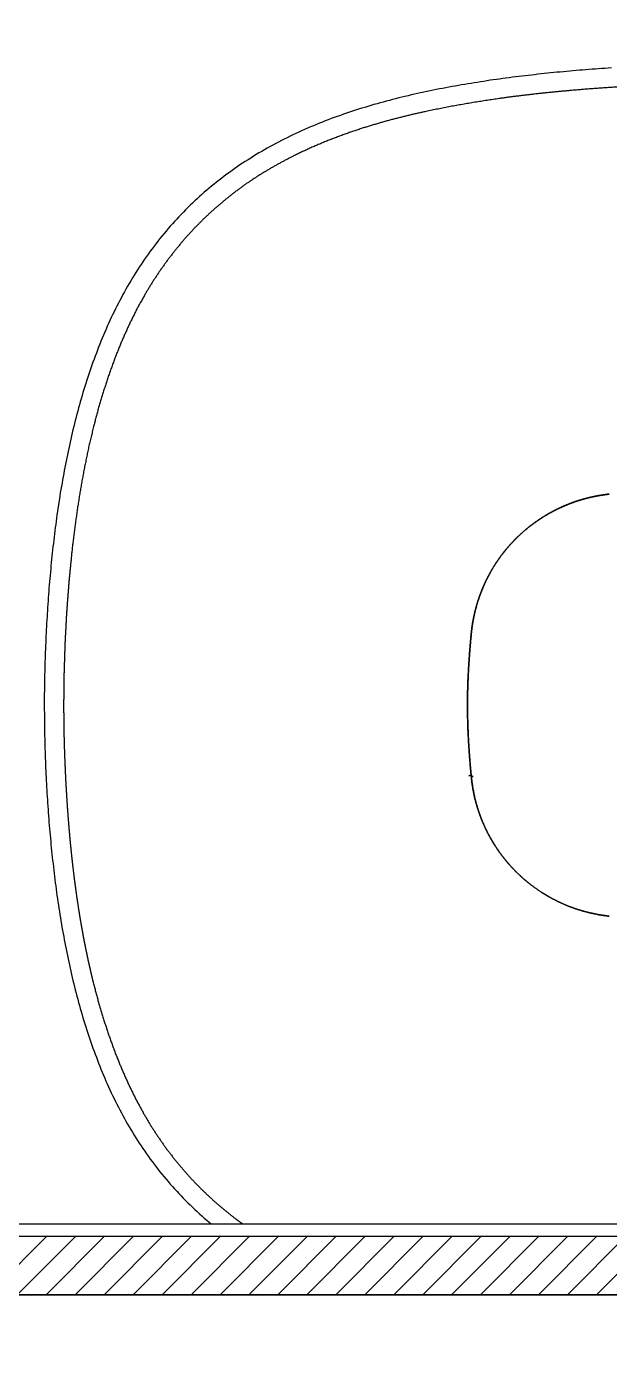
# Model space of a CAD drawing. Header units: millimetres. Extents: x 699029 to 727993, y 4486031 to 4516039.
# Drawn here: x 725849.01 to 725867.07, y 4492483.28 to 4492524.95 of the extents above; entities that cross this region are included whole.
import ezdxf

# ---------------------------------------------------------------- set-up
doc = ezdxf.new("R2010")
doc.units = ezdxf.units.MM
doc.set_wipeout_variables(frame=1)
for name, color, linetype in [('Deko_Ahsap01', 23, 'Continuous'), ('Deko_Ahsap02', 251, 'Continuous'), ('Deko_Tarama Ahsap', 8, 'Continuous'), ('PIU YAZI', 7, 'Continuous'), ('Piu_Vitrifiye', 143, 'Continuous')]:
    doc.layers.add(name, color=color, linetype=linetype)

# ---------------------------------------------------------------- blocks, each defined once
blk = doc.blocks.new('ebeveynlavabo')
at = {"layer": 'Piu_Vitrifiye'}
for p, q in [((8252.671, 560.184), (8252.775, 560.177)), ((8252.775, 560.177), (8252.878, 560.17)), ((8252.878, 560.17), (8252.981, 560.163)), ((8252.981, 560.163), (8253.085, 560.156)), ((8253.085, 560.156), (8253.188, 560.149)), ((8253.188, 560.149), (8253.291, 560.141)), ((8253.291, 560.141), (8253.395, 560.133)), ((8253.395, 560.133), (8253.498, 560.125)), ((8253.498, 560.125), (8253.601, 560.117)), ((8253.601, 560.117), (8253.705, 560.109)), ((8253.705, 560.109), (8253.808, 560.099)), ((8253.808, 560.099), (8253.911, 560.09)), ((8253.911, 560.09), (8254.014, 560.081)), ((8254.014, 560.081), (8254.117, 560.071)), ((8254.117, 560.071), (8254.221, 560.062)), ((8254.221, 560.062), (8254.324, 560.052)), ((8254.324, 560.052), (8254.427, 560.043)), ((8254.427, 560.043), (8254.53, 560.034)), ((8254.53, 560.034), (8254.633, 560.024)), ((8254.633, 560.024), (8254.736, 560.013)), ((8254.736, 560.013), (8254.839, 560.002)), ((8254.839, 560.002), (8254.942, 559.99)), ((8254.942, 559.99), (8255.045, 559.979)), ((8255.045, 559.979), (8255.148, 559.967)), ((8255.148, 559.967), (8255.251, 559.956)), ((8255.251, 559.956), (8255.354, 559.944)), ((8255.354, 559.944), (8255.457, 559.933)), ((8255.457, 559.933), (8255.56, 559.921)), ((8255.56, 559.921), (8255.663, 559.909)), ((8255.663, 559.909), (8255.766, 559.895)), ((8255.766, 559.895), (8255.868, 559.882)), ((8255.868, 559.882), (8255.971, 559.868)), ((8255.971, 559.868), (8256.074, 559.854)), ((8256.074, 559.854), (8256.177, 559.84)), ((8256.177, 559.84), (8256.279, 559.826)), ((8256.279, 559.826), (8256.382, 559.812)), ((8256.382, 559.812), (8256.485, 559.799)), ((8256.485, 559.799), (8256.587, 559.785)), ((8256.587, 559.785), (8256.69, 559.769)), ((8256.69, 559.769), (8256.792, 559.752)), ((8256.792, 559.752), (8256.894, 559.736)), ((8256.894, 559.736), (8256.997, 559.719)), ((8256.997, 559.719), (8257.099, 559.703)), ((8257.099, 559.703), (8257.201, 559.686)), ((8257.201, 559.686), (8257.303, 559.67)), ((8257.303, 559.67), (8257.406, 559.654)), ((8257.406, 559.654), (8257.508, 559.637)), ((8257.508, 559.637), (8257.61, 559.619)), ((8257.61, 559.619), (8257.712, 559.6)), ((8257.712, 559.6), (8257.814, 559.582)), ((8257.814, 559.582), (8257.916, 559.563)), ((8257.916, 559.563), (8258.018, 559.544)), ((8258.018, 559.544), (8258.12, 559.525)), ((8258.12, 559.525), (8258.221, 559.506)), ((8258.221, 559.506), (8258.323, 559.486)), ((8258.323, 559.486), (8258.424, 559.464)), ((8258.424, 559.464), (8258.526, 559.443)), ((8258.526, 559.443), (8258.627, 559.422)), ((8258.627, 559.422), (8258.729, 559.4)), ((8258.729, 559.4), (8258.83, 559.379)), ((8258.83, 559.379), (8258.931, 559.357)), ((8258.931, 559.357), (8259.032, 559.335)), ((8259.032, 559.335), (8259.133, 559.311)), ((8259.133, 559.311), (8259.234, 559.286)), ((8259.234, 559.286), (8259.335, 559.262)), ((8259.335, 559.262), (8259.435, 559.238)), ((8259.435, 559.238), (8259.536, 559.214)), ((8259.536, 559.214), (8259.637, 559.189)), ((8259.637, 559.189), (8259.738, 559.165)), ((8259.738, 559.165), (8259.838, 559.138)), ((8259.838, 559.138), (8259.938, 559.111)), ((8259.938, 559.111), (8260.038, 559.084)), ((8260.038, 559.084), (8260.138, 559.057)), ((8260.138, 559.057), (8260.238, 559.03)), ((8260.238, 559.03), (8260.337, 559)), ((8260.337, 559), (8260.436, 558.971)), ((8260.436, 558.971), (8260.536, 558.941)), ((8260.536, 558.941), (8260.635, 558.912)), ((8260.635, 558.912), (8260.734, 558.882)), ((8260.734, 558.882), (8260.833, 558.851)), ((8260.833, 558.851), (8260.932, 558.819)), ((8260.932, 558.819), (8261.03, 558.786)), ((8261.03, 558.786), (8261.128, 558.754)), ((8261.128, 558.754), (8261.227, 558.721)), ((8261.227, 558.721), (8261.325, 558.689)), ((8261.325, 558.689), (8261.422, 558.653)), ((8261.422, 558.653), (8261.52, 558.618)), ((8261.52, 558.618), (8261.617, 558.582)), ((8261.617, 558.582), (8261.714, 558.547)), ((8261.714, 558.547), (8261.812, 558.511)), ((8261.812, 558.511), (8261.908, 558.473)), ((8261.908, 558.473), (8262.004, 558.435)), ((8262.004, 558.435), (8262.1, 558.396)), ((8262.1, 558.396), (8262.197, 558.357)), ((8262.197, 558.357), (8262.293, 558.318)), ((8262.293, 558.318), (8262.388, 558.278)), ((8262.388, 558.278), (8262.483, 558.236)), ((8262.483, 558.236), (8262.578, 558.194)), ((8262.578, 558.194), (8262.672, 558.152)), ((8262.672, 558.152), (8262.767, 558.11)), ((8262.767, 558.11), (8262.861, 558.067)), ((8262.861, 558.067), (8262.955, 558.022)), ((8262.955, 558.022), (8263.048, 557.976)), ((8263.048, 557.976), (8263.141, 557.93)), ((8263.141, 557.93), (8263.233, 557.885)), ((8263.233, 557.885), (8263.326, 557.839)), ((8263.326, 557.839), (8263.418, 557.791)), ((8263.418, 557.791), (8263.509, 557.742)), ((8263.509, 557.742), (8263.6, 557.692)), ((8263.6, 557.692), (8263.692, 557.643)), ((8263.692, 557.643), (8263.783, 557.593)), ((8263.783, 557.593), (8263.873, 557.543)), ((8263.873, 557.543), (8263.962, 557.49)), ((8263.962, 557.49), (8264.051, 557.438)), ((8264.051, 557.438), (8264.141, 557.385)), ((8264.141, 557.385), (8264.23, 557.332)), ((8264.23, 557.332), (8264.317, 557.276)), ((8264.317, 557.276), (8264.404, 557.22)), ((8264.404, 557.22), (8264.492, 557.164)), ((8264.492, 557.164), (8264.579, 557.108)), ((8264.579, 557.108), (8264.665, 557.051)), ((8264.665, 557.051), (8264.75, 556.992)), ((8264.75, 556.992), (8264.835, 556.933)), ((8264.835, 556.933), (8264.92, 556.873)), ((8264.92, 556.873), (8265.005, 556.813)), ((8265.005, 556.813), (8265.088, 556.751)), ((8265.088, 556.751), (8265.171, 556.689)), ((8265.171, 556.689), (8265.253, 556.627)), ((8265.253, 556.627), (8265.336, 556.565)), ((8265.336, 556.565), (8265.417, 556.5)), ((8265.417, 556.5), (8265.497, 556.434)), ((8265.497, 556.434), (8265.578, 556.369)), ((8265.578, 556.369), (8265.658, 556.304)), ((8265.658, 556.304), (8265.737, 556.236)), ((8265.737, 556.236), (8265.815, 556.168)), ((8265.815, 556.168), (8265.893, 556.1)), ((8265.893, 556.1), (8265.971, 556.031)), ((8265.971, 556.031), (8266.047, 555.962)), ((8266.047, 555.962), (8266.122, 555.89)), ((8266.122, 555.89), (8266.198, 555.819)), ((8266.198, 555.819), (8266.273, 555.748)), ((8266.273, 555.748), (8266.348, 555.676)), ((8266.348, 555.676), (8266.42, 555.602)), ((8266.42, 555.602), (8266.492, 555.528)), ((8266.492, 555.528), (8266.565, 555.453)), ((8266.565, 555.453), (8266.637, 555.379)), ((8266.637, 555.379), (8266.707, 555.303)), ((8266.707, 555.303), (8266.776, 555.226)), ((8266.776, 555.226), (8266.846, 555.149)), ((8266.846, 555.149), (8266.915, 555.072)), ((8266.915, 555.072), (8266.983, 554.994)), ((8266.983, 554.994), (8267.049, 554.914)), ((8267.049, 554.914), (8267.116, 554.835)), ((8267.116, 554.835), (8267.182, 554.755)), ((8267.182, 554.755), (8267.248, 554.675)), ((8267.248, 554.675), (8267.311, 554.593)), ((8267.311, 554.593), (8267.374, 554.511)), ((8267.374, 554.511), (8267.438, 554.429)), ((8267.438, 554.429), (8267.501, 554.347)), ((8267.501, 554.347), (8267.561, 554.263)), ((8267.561, 554.263), (8267.622, 554.178)), ((8267.622, 554.178), (8267.682, 554.094)), ((8267.682, 554.094), (8267.742, 554.01)), ((8267.742, 554.01), (8267.8, 553.924)), ((8267.8, 553.924), (8267.857, 553.838)), ((8267.857, 553.838), (8267.914, 553.751)), ((8267.914, 553.751), (8267.971, 553.665)), ((8267.971, 553.665), (8268.027, 553.577)), ((8268.027, 553.577), (8268.081, 553.489)), ((8268.081, 553.489), (8268.135, 553.401)), ((8268.135, 553.401), (8268.189, 553.312)), ((8268.189, 553.312), (8268.243, 553.224)), ((8268.243, 553.224), (8268.294, 553.133)), ((8268.294, 553.133), (8268.345, 553.043)), ((8268.345, 553.043), (8268.396, 552.953)), ((8268.396, 552.953), (8268.447, 552.863)), ((8268.447, 552.863), (8268.495, 552.771)), ((8268.495, 552.771), (8268.543, 552.679)), ((8268.543, 552.679), (8268.59, 552.587)), ((8268.59, 552.587), (8268.637, 552.495)), ((8268.637, 552.495), (8268.685, 552.402)), ((8268.685, 552.402), (8268.731, 552.31)), ((8268.731, 552.31), (8268.775, 552.216)), ((8268.775, 552.216), (8268.819, 552.122)), ((8268.819, 552.122), (8268.862, 552.028)), ((8268.862, 552.028), (8268.906, 551.934)), ((8268.906, 551.934), (8268.95, 551.84)), ((8268.95, 551.84), (8268.99, 551.745)), ((8268.99, 551.745), (8269.031, 551.649)), ((8269.031, 551.649), (8269.071, 551.554)), ((8269.071, 551.554), (8269.112, 551.458)), ((8269.112, 551.458), (8269.152, 551.363)), ((8269.152, 551.363), (8269.19, 551.267)), ((8269.19, 551.267), (8269.227, 551.17)), ((8269.227, 551.17), (8269.265, 551.073)), ((8269.265, 551.073), (8269.302, 550.977)), ((8269.302, 550.977), (8269.339, 550.88)), ((8269.339, 550.88), (8269.375, 550.783)), ((8269.375, 550.783), (8269.41, 550.685)), ((8269.41, 550.685), (8269.444, 550.587)), ((8269.444, 550.587), (8269.478, 550.489)), ((8269.478, 550.489), (8269.512, 550.392)), ((8269.512, 550.392), (8269.546, 550.294)), ((8269.546, 550.294), (8269.578, 550.195)), ((8269.578, 550.195), (8269.609, 550.096)), ((8269.609, 550.096), (8269.641, 549.998)), ((8269.641, 549.998), (8269.672, 549.899)), ((8269.672, 549.899), (8269.704, 549.8)), ((8269.704, 549.8), (8269.734, 549.701)), ((8269.734, 549.701), (8269.762, 549.601)), ((8269.762, 549.601), (8269.791, 549.502)), ((8269.791, 549.502), (8269.82, 549.402)), ((8269.82, 549.402), (8269.848, 549.303)), ((8269.848, 549.303), (8269.877, 549.203)), ((8269.877, 549.203), (8269.903, 549.103)), ((8269.903, 549.103), (8269.929, 549.003)), ((8269.929, 549.003), (8269.956, 548.902)), ((8269.956, 548.902), (8269.982, 548.802)), ((8269.982, 548.802), (8270.008, 548.702)), ((8270.008, 548.702), (8270.032, 548.601)), ((8270.032, 548.601), (8270.056, 548.5)), ((8270.056, 548.5), (8270.079, 548.399)), ((8270.079, 548.399), (8270.103, 548.299)), ((8270.103, 548.299), (8270.127, 548.198)), ((8270.127, 548.198), (8270.15, 548.097)), ((8270.15, 548.097), (8270.174, 547.996)), ((8270.174, 547.996), (8270.195, 547.895)), ((8270.195, 547.895), (8270.216, 547.793)), ((8270.216, 547.793), (8270.237, 547.691)), ((8270.237, 547.691), (8270.258, 547.59)), ((8270.258, 547.59), (8270.278, 547.488)), ((8270.278, 547.488), (8270.299, 547.387)), ((8270.299, 547.387), (8270.32, 547.285)), ((8270.32, 547.285), (8270.339, 547.184)), ((8270.339, 547.184), (8270.357, 547.082)), ((8270.357, 547.082), (8270.375, 546.98)), ((8270.375, 546.98), (8270.393, 546.878)), ((8270.393, 546.878), (8270.411, 546.775)), ((8270.411, 546.775), (8270.429, 546.673)), ((8270.429, 546.673), (8270.448, 546.571)), ((8270.448, 546.571), (8270.465, 546.469)), ((8270.465, 546.469), (8270.48, 546.367)), ((8270.48, 546.367), (8270.496, 546.264)), ((8270.496, 546.264), (8270.512, 546.162)), ((8270.512, 546.162), (8270.527, 546.06)), ((8270.527, 546.06), (8270.543, 545.957)), ((8270.543, 545.957), (8270.559, 545.855)), ((8270.559, 545.855), (8270.574, 545.752)), ((8270.574, 545.752), (8270.587, 545.649)), ((8270.587, 545.649), (8270.601, 545.547)), ((8270.601, 545.547), (8270.614, 545.444)), ((8270.614, 545.444), (8270.628, 545.341)), ((8270.628, 545.341), (8270.641, 545.238)), ((8270.641, 545.238), (8270.654, 545.136)), ((8270.654, 545.136), (8270.668, 545.033)), ((8270.668, 545.033), (8270.679, 544.93)), ((8270.679, 544.93), (8270.69, 544.827)), ((8270.69, 544.827), (8270.702, 544.724)), ((8270.702, 544.724), (8270.713, 544.621)), ((8270.713, 544.621), (8270.725, 544.518)), ((8270.725, 544.518), (8270.736, 544.415)), ((8270.736, 544.415), (8270.748, 544.312)), ((8270.748, 544.312), (8270.757, 544.209)), ((8270.757, 544.209), (8270.767, 544.106)), ((8270.767, 544.106), (8270.776, 544.003)), ((8270.776, 544.003), (8270.786, 543.899)), ((8270.786, 543.899), (8270.795, 543.796)), ((8270.795, 543.796), (8270.805, 543.693)), ((8270.805, 543.693), (8270.815, 543.59)), ((8270.815, 543.59), (8270.823, 543.487)), ((8270.823, 543.487), (8270.831, 543.383)), ((8270.831, 543.383), (8270.838, 543.28)), ((8270.838, 543.28), (8270.846, 543.177)), ((8270.846, 543.177), (8270.854, 543.073)), ((8270.854, 543.073), (8270.862, 542.97)), ((8270.862, 542.97), (8270.87, 542.867)), ((8270.87, 542.867), (8270.876, 542.763)), ((8270.876, 542.763), (8270.882, 542.66)), ((8270.882, 542.66), (8270.889, 542.556)), ((8270.889, 542.556), (8270.895, 542.453)), ((8270.895, 542.453), (8270.901, 542.35)), ((8270.901, 542.35), (8270.907, 542.246)), ((8270.907, 542.246), (8270.913, 542.143)), ((8270.913, 542.143), (8270.919, 542.039)), ((8270.919, 542.039), (8270.925, 541.936)), ((8270.925, 541.936), (8270.93, 541.832)), ((8270.93, 541.832), (8270.934, 541.729)), ((8270.934, 541.729), (8270.938, 541.625)), ((8270.938, 541.625), (8270.942, 541.522)), ((8270.942, 541.522), (8270.946, 541.418)), ((8270.946, 541.418), (8270.95, 541.315)), ((8270.95, 541.315), (8270.954, 541.211)), ((8270.954, 541.211), (8270.958, 541.108)), ((8270.958, 541.108), (8270.962, 541.004)), ((8270.962, 541.004), (8270.966, 540.9)), ((8270.966, 540.9), (8270.968, 540.797)), ((8270.968, 540.797), (8270.97, 540.693)), ((8270.97, 540.693), (8270.972, 540.59)), ((8270.972, 540.59), (8270.974, 540.486)), ((8270.974, 540.486), (8270.976, 540.382)), ((8270.976, 540.382), (8270.977, 540.279)), ((8270.977, 540.279), (8270.979, 540.175)), ((8270.979, 540.175), (8270.981, 540.072)), ((8270.981, 540.072), (8270.983, 539.968)), ((8270.983, 539.968), (8270.984, 539.864)), ((8270.984, 539.864), (8270.983, 539.761)), ((8270.983, 539.761), (8270.983, 539.657)), ((8270.982, 539.45), (8270.981, 539.346)), ((8270.981, 539.346), (8270.981, 539.243)), ((8270.981, 539.243), (8270.981, 539.139)), ((8270.983, 539.657), (8270.982, 539.554)), ((8270.982, 539.554), (8270.982, 539.45)), ((8270.977, 538.828), (8270.975, 538.725)), ((8270.98, 538.932), (8270.977, 538.828)), ((8270.981, 539.139), (8270.98, 539.036)), ((8270.98, 539.036), (8270.98, 538.932)), ((8270.967, 538.414), (8270.964, 538.31)), ((8270.969, 538.518), (8270.967, 538.414)), ((8270.972, 538.621), (8270.969, 538.518)), ((8270.975, 538.725), (8270.972, 538.621)), ((8270.956, 538), (8270.953, 537.896)), ((8270.959, 538.103), (8270.956, 538)), ((8270.961, 538.207), (8270.959, 538.103)), ((8270.964, 538.31), (8270.961, 538.207)), ((8270.939, 537.586), (8270.934, 537.482)), ((8270.943, 537.689), (8270.939, 537.586)), ((8270.948, 537.793), (8270.943, 537.689)), ((8270.953, 537.896), (8270.948, 537.793)), ((8257.133, 537.308), (8257.191, 537.278)), ((8257.2, 537.352), (8257.287, 537.31)), ((8270.915, 537.068), (8270.91, 536.965)), ((8270.919, 537.172), (8270.915, 537.068)), ((8270.924, 537.275), (8270.919, 537.172)), ((8270.929, 537.379), (8270.924, 537.275)), ((8270.934, 537.482), (8270.929, 537.379)), ((8270.89, 536.654), (8270.883, 536.551)), ((8270.897, 536.758), (8270.89, 536.654)), ((8270.903, 536.861), (8270.897, 536.758)), ((8270.91, 536.965), (8270.903, 536.861)), ((8270.862, 536.241), (8270.855, 536.137)), ((8270.869, 536.344), (8270.862, 536.241)), ((8270.876, 536.448), (8270.869, 536.344)), ((8270.883, 536.551), (8270.876, 536.448)), ((8270.832, 535.827), (8270.823, 535.724)), ((8270.841, 535.931), (8270.832, 535.827)), ((8270.848, 536.034), (8270.841, 535.931)), ((8270.855, 536.137), (8270.848, 536.034)), ((8270.795, 535.415), (8270.786, 535.311)), ((8270.804, 535.518), (8270.795, 535.415)), ((8270.814, 535.621), (8270.804, 535.518)), ((8270.823, 535.724), (8270.814, 535.621)), ((8270.748, 534.899), (8270.736, 534.796)), ((8270.759, 535.002), (8270.748, 534.899)), ((8270.768, 535.105), (8270.759, 535.002)), ((8270.777, 535.208), (8270.768, 535.105)), ((8270.786, 535.311), (8270.777, 535.208)), ((8270.701, 534.487), (8270.69, 534.384)), ((8270.713, 534.59), (8270.701, 534.487)), ((8270.724, 534.693), (8270.713, 534.59)), ((8270.736, 534.796), (8270.724, 534.693)), ((8270.655, 534.075), (8270.643, 533.972)), ((8270.666, 534.178), (8270.655, 534.075)), ((8270.678, 534.281), (8270.666, 534.178)), ((8270.69, 534.384), (8270.678, 534.281)), ((8270.601, 533.664), (8270.587, 533.561)), ((8270.615, 533.767), (8270.601, 533.664)), ((8270.629, 533.869), (8270.615, 533.767)), ((8270.643, 533.972), (8270.629, 533.869)), ((8270.545, 533.253), (8270.528, 533.151)), ((8270.559, 533.356), (8270.545, 533.253)), ((8270.573, 533.459), (8270.559, 533.356)), ((8270.587, 533.561), (8270.573, 533.459)), ((8270.464, 532.742), (8270.447, 532.639)), ((8270.48, 532.844), (8270.464, 532.742)), ((8270.496, 532.946), (8270.48, 532.844)), ((8270.512, 533.049), (8270.496, 532.946)), ((8270.528, 533.151), (8270.512, 533.049)), ((8270.394, 532.333), (8270.375, 532.231)), ((8270.413, 532.435), (8270.394, 532.333)), ((8270.431, 532.537), (8270.413, 532.435)), ((8270.447, 532.639), (8270.431, 532.537)), ((8270.319, 531.926), (8270.301, 531.824)), ((8270.338, 532.027), (8270.319, 531.926)), ((8270.357, 532.129), (8270.338, 532.027)), ((8270.375, 532.231), (8270.357, 532.129)), ((8270.237, 531.519), (8270.216, 531.418)), ((8270.258, 531.621), (8270.237, 531.519)), ((8270.28, 531.722), (8270.258, 531.621)), ((8270.301, 531.824), (8270.28, 531.722)), ((8270.128, 531.013), (8270.105, 530.912)), ((8270.152, 531.114), (8270.128, 531.013)), ((8270.173, 531.215), (8270.152, 531.114)), ((8270.194, 531.317), (8270.173, 531.215)), ((8270.216, 531.418), (8270.194, 531.317)), ((8270.033, 530.609), (8270.008, 530.509)), ((8270.057, 530.71), (8270.033, 530.609)), ((8270.081, 530.811), (8270.057, 530.71)), ((8270.105, 530.912), (8270.081, 530.811)), ((8269.93, 530.208), (8269.903, 530.108)), ((8269.956, 530.308), (8269.93, 530.208)), ((8269.982, 530.409), (8269.956, 530.308)), ((8270.008, 530.509), (8269.982, 530.409)), ((8269.791, 529.709), (8269.763, 529.609)), ((8269.82, 529.808), (8269.791, 529.709)), ((8269.849, 529.908), (8269.82, 529.808)), ((8269.877, 530.008), (8269.849, 529.908)), ((8269.903, 530.108), (8269.877, 530.008)), ((8269.672, 529.312), (8269.641, 529.213)), ((8269.704, 529.411), (8269.672, 529.312)), ((8269.734, 529.51), (8269.704, 529.411)), ((8269.763, 529.609), (8269.734, 529.51)), ((8269.512, 528.819), (8269.478, 528.721)), ((8269.546, 528.917), (8269.512, 528.819)), ((8269.578, 529.016), (8269.546, 528.917)), ((8269.61, 529.114), (8269.578, 529.016)), ((8269.641, 529.213), (8269.61, 529.114)), ((8269.376, 528.428), (8269.339, 528.331)), ((8269.41, 528.526), (8269.376, 528.428)), ((8269.444, 528.624), (8269.41, 528.526)), ((8269.478, 528.721), (8269.444, 528.624)), ((8269.228, 528.041), (8269.191, 527.944)), ((8269.265, 528.137), (8269.228, 528.041)), ((8269.302, 528.234), (8269.265, 528.137)), ((8269.339, 528.331), (8269.302, 528.234)), ((8269.031, 527.562), (8268.991, 527.466)), ((8269.071, 527.657), (8269.031, 527.562)), ((8269.112, 527.752), (8269.071, 527.657)), ((8269.152, 527.848), (8269.112, 527.752)), ((8269.191, 527.944), (8269.152, 527.848)), ((8268.819, 527.089), (8268.775, 526.995)), ((8268.862, 527.183), (8268.819, 527.089)), ((8268.906, 527.277), (8268.862, 527.183)), ((8268.95, 527.371), (8268.906, 527.277)), ((8268.991, 527.466), (8268.95, 527.371)), ((8268.638, 526.716), (8268.591, 526.624)), ((8268.685, 526.809), (8268.638, 526.716)), ((8268.731, 526.901), (8268.685, 526.809)), ((8268.775, 526.995), (8268.731, 526.901)), ((8268.395, 526.258), (8268.345, 526.168)), ((8268.445, 526.349), (8268.395, 526.258)), ((8268.495, 526.44), (8268.445, 526.349)), ((8268.544, 526.532), (8268.495, 526.44)), ((8268.591, 526.624), (8268.544, 526.532)), ((8268.136, 525.81), (8268.083, 525.721)), ((8268.189, 525.899), (8268.136, 525.81)), ((8268.242, 525.988), (8268.189, 525.899)), ((8268.295, 526.077), (8268.242, 525.988)), ((8268.345, 526.168), (8268.295, 526.077)), ((8267.858, 525.373), (8267.801, 525.287)), ((8267.915, 525.46), (8267.858, 525.373)), ((8267.971, 525.547), (8267.915, 525.46)), ((8268.027, 525.634), (8267.971, 525.547)), ((8268.083, 525.721), (8268.027, 525.634)), ((8267.563, 524.947), (8267.5, 524.865)), ((8267.623, 525.032), (8267.563, 524.947)), ((8267.682, 525.117), (8267.623, 525.032)), ((8267.741, 525.202), (8267.682, 525.117)), ((8267.801, 525.287), (8267.741, 525.202)), ((8267.247, 524.536), (8267.182, 524.456)), ((8267.313, 524.617), (8267.247, 524.536)), ((8267.375, 524.699), (8267.313, 524.617)), ((8267.438, 524.782), (8267.375, 524.699)), ((8267.5, 524.865), (8267.438, 524.782)), ((8266.846, 524.062), (8266.777, 523.984)), ((8266.914, 524.139), (8266.846, 524.062)), ((8266.983, 524.217), (8266.914, 524.139)), ((8267.051, 524.296), (8266.983, 524.217)), ((8267.116, 524.376), (8267.051, 524.296)), ((8267.182, 524.456), (8267.116, 524.376)), ((8266.493, 523.682), (8266.421, 523.608)), ((8266.565, 523.757), (8266.493, 523.682)), ((8266.636, 523.833), (8266.565, 523.757)), ((8266.708, 523.908), (8266.636, 523.833)), ((8266.777, 523.984), (8266.708, 523.908)), ((8265.97, 523.18), (8265.893, 523.111)), ((8266.047, 523.25), (8265.97, 523.18)), ((8266.124, 523.319), (8266.047, 523.25)), ((8266.198, 523.391), (8266.124, 523.319)), ((8266.272, 523.464), (8266.198, 523.391)), ((8266.347, 523.536), (8266.272, 523.464)), ((8266.421, 523.608), (8266.347, 523.536)), ((8265.498, 522.776), (8265.418, 522.71)), ((8265.578, 522.842), (8265.498, 522.776)), ((8265.657, 522.908), (8265.578, 522.842)), ((8265.737, 522.974), (8265.657, 522.908)), ((8265.816, 523.042), (8265.737, 522.974)), ((8265.893, 523.111), (8265.816, 523.042)), ((8264.92, 522.338), (8264.836, 522.278)), ((8265.005, 522.398), (8264.92, 522.338)), ((8265.089, 522.458), (8265.005, 522.398)), ((8265.171, 522.521), (8265.089, 522.458)), ((8265.253, 522.584), (8265.171, 522.521)), ((8265.335, 522.647), (8265.253, 522.584)), ((8265.418, 522.71), (8265.335, 522.647)), ((8264.229, 521.88), (8264.14, 521.827)), ((8264.318, 521.933), (8264.229, 521.88)), ((8264.405, 521.989), (8264.318, 521.933)), ((8264.492, 522.046), (8264.405, 521.989)), ((8264.579, 522.103), (8264.492, 522.046)), ((8264.665, 522.16), (8264.579, 522.103)), ((8264.751, 522.218), (8264.665, 522.16)), ((8264.836, 522.278), (8264.751, 522.218)), ((8263.51, 521.469), (8263.419, 521.419)), ((8263.601, 521.518), (8263.51, 521.469)), ((8263.692, 521.568), (8263.601, 521.518)), ((8263.783, 521.617), (8263.692, 521.568)), ((8263.874, 521.667), (8263.783, 521.617)), ((8263.963, 521.72), (8263.874, 521.667)), ((8264.052, 521.773), (8263.963, 521.72)), ((8264.14, 521.827), (8264.052, 521.773)), ((8262.578, 521.017), (8262.483, 520.974)), ((8262.673, 521.059), (8262.578, 521.017)), ((8262.767, 521.101), (8262.673, 521.059)), ((8262.862, 521.143), (8262.767, 521.101)), ((8262.955, 521.188), (8262.862, 521.143)), ((8263.048, 521.234), (8262.955, 521.188)), ((8263.141, 521.28), (8263.048, 521.234)), ((8263.234, 521.326), (8263.141, 521.28)), ((8263.327, 521.372), (8263.234, 521.326)), ((8263.419, 521.419), (8263.327, 521.372)), ((8261.52, 520.593), (8261.423, 520.558)), ((8261.617, 520.629), (8261.52, 520.593)), ((8261.715, 520.665), (8261.617, 520.629)), ((8261.812, 520.7), (8261.715, 520.665)), ((8261.909, 520.738), (8261.812, 520.7)), ((8262.005, 520.776), (8261.909, 520.738)), ((8262.101, 520.815), (8262.005, 520.776)), ((8262.197, 520.854), (8262.101, 520.815)), ((8262.293, 520.893), (8262.197, 520.854)), ((8262.389, 520.932), (8262.293, 520.893)), ((8262.483, 520.974), (8262.389, 520.932)), ((8260.138, 520.155), (8260.038, 520.128)), ((8260.238, 520.182), (8260.138, 520.155)), ((8260.337, 520.21), (8260.238, 520.182)), ((8260.437, 520.24), (8260.337, 520.21)), ((8260.536, 520.27), (8260.437, 520.24)), ((8260.635, 520.3), (8260.536, 520.27)), ((8260.734, 520.329), (8260.635, 520.3)), ((8260.833, 520.36), (8260.734, 520.329)), ((8260.932, 520.392), (8260.833, 520.36)), ((8261.03, 520.425), (8260.932, 520.392)), ((8261.129, 520.457), (8261.03, 520.425)), ((8261.227, 520.49), (8261.129, 520.457)), ((8261.325, 520.523), (8261.227, 520.49)), ((8261.423, 520.558), (8261.325, 520.523)), ((8258.323, 519.727), (8258.221, 519.706)), ((8258.424, 519.748), (8258.323, 519.727)), ((8258.526, 519.769), (8258.424, 519.748)), ((8258.627, 519.789), (8258.526, 519.769)), ((8258.729, 519.81), (8258.627, 519.789)), ((8258.83, 519.831), (8258.729, 519.81)), ((8258.931, 519.854), (8258.83, 519.831)), ((8259.032, 519.878), (8258.931, 519.854)), ((8259.133, 519.901), (8259.032, 519.878)), ((8259.234, 519.925), (8259.133, 519.901)), ((8259.335, 519.949), (8259.234, 519.925)), ((8259.436, 519.972), (8259.335, 519.949)), ((8259.537, 519.996), (8259.436, 519.972)), ((8259.637, 520.022), (8259.537, 519.996)), ((8259.737, 520.048), (8259.637, 520.022)), ((8259.837, 520.075), (8259.737, 520.048)), ((8259.937, 520.102), (8259.837, 520.075)), ((8260.038, 520.128), (8259.937, 520.102)), ((8255.457, 519.279), (8255.354, 519.267)), ((8255.56, 519.291), (8255.457, 519.279)), ((8255.663, 519.302), (8255.56, 519.291)), ((8255.766, 519.316), (8255.663, 519.302)), ((8255.869, 519.33), (8255.766, 519.316)), ((8255.971, 519.343), (8255.869, 519.33)), ((8256.074, 519.357), (8255.971, 519.343)), ((8256.177, 519.371), (8256.074, 519.357)), ((8256.279, 519.385), (8256.177, 519.371)), ((8256.382, 519.398), (8256.279, 519.385)), ((8256.485, 519.412), (8256.382, 519.398)), ((8256.587, 519.428), (8256.485, 519.412)), ((8256.69, 519.444), (8256.587, 519.428)), ((8256.792, 519.46), (8256.69, 519.444)), ((8256.894, 519.475), (8256.792, 519.46)), ((8256.997, 519.491), (8256.894, 519.475)), ((8257.099, 519.507), (8256.997, 519.491)), ((8257.202, 519.523), (8257.099, 519.507)), ((8257.304, 519.539), (8257.202, 519.523)), ((8257.406, 519.557), (8257.304, 519.539)), ((8257.508, 519.576), (8257.406, 519.557)), ((8257.61, 519.594), (8257.508, 519.576)), ((8257.712, 519.612), (8257.61, 519.594)), ((8257.814, 519.63), (8257.712, 519.612)), ((8257.916, 519.649), (8257.814, 519.63)), ((8258.018, 519.667), (8257.916, 519.649)), ((8258.12, 519.685), (8258.018, 519.667)), ((8258.221, 519.706), (8258.12, 519.685)), ((8252.775, 519.035), (8252.671, 519.028)), ((8252.878, 519.042), (8252.775, 519.035)), ((8252.981, 519.049), (8252.878, 519.042)), ((8253.085, 519.056), (8252.981, 519.049)), ((8253.188, 519.064), (8253.085, 519.056)), ((8253.291, 519.071), (8253.188, 519.064)), ((8253.395, 519.08), (8253.291, 519.071)), ((8253.498, 519.088), (8253.395, 519.08)), ((8253.601, 519.096), (8253.498, 519.088)), ((8253.705, 519.105), (8253.601, 519.096)), ((8253.808, 519.113), (8253.705, 519.105)), ((8253.911, 519.121), (8253.808, 519.113)), ((8254.014, 519.13), (8253.911, 519.121)), ((8254.118, 519.139), (8254.014, 519.13)), ((8254.221, 519.149), (8254.118, 519.139)), ((8254.324, 519.159), (8254.221, 519.149)), ((8254.427, 519.169), (8254.324, 519.159)), ((8254.53, 519.179), (8254.427, 519.169)), ((8254.633, 519.189), (8254.53, 519.179)), ((8254.736, 519.199), (8254.633, 519.189)), ((8254.84, 519.209), (8254.736, 519.199)), ((8254.943, 519.22), (8254.84, 519.209)), ((8255.045, 519.232), (8254.943, 519.22)), ((8255.148, 519.244), (8255.045, 519.232)), ((8255.251, 519.255), (8255.148, 519.244)), ((8255.354, 519.267), (8255.251, 519.255))]:
    blk.add_line(p, q, dxfattribs=at)
for points in [[(8252.284, 559.58), (8252.927, 559.539)], [(8252.927, 559.539), (8253.53, 559.494)], [(8253.53, 559.494), (8254.132, 559.443)], [(8254.132, 559.443), (8254.693, 559.389)], [(8254.693, 559.389), (8255.253, 559.328)], [(8255.253, 559.328), (8255.772, 559.266)], [(8255.772, 559.266), (8256.29, 559.196)], [(8256.29, 559.196), (8257.083, 559.076)], [(8257.083, 559.076), (8257.873, 558.938)], [(8257.873, 558.938), (8258.659, 558.779)], [(8258.659, 558.779), (8259.178, 558.661)], [(8259.178, 558.661), (8259.693, 558.533)], [(8259.693, 558.533), (8260.206, 558.392)], [(8260.206, 558.392), (8260.714, 558.237)], [(8260.714, 558.237), (8261.275, 558.047)], [(8261.275, 558.047), (8261.828, 557.838)], [(8261.828, 557.838), (8262.373, 557.607)], [(8262.373, 557.607), (8262.909, 557.355)], [(8262.909, 557.355), (8263.297, 557.154)], [(8263.297, 557.154), (8263.677, 556.941)], [(8263.677, 556.941), (8264.051, 556.714)], [(8264.051, 556.714), (8264.415, 556.474)], [(8264.415, 556.474), (8264.77, 556.219)], [(8264.77, 556.219), (8265.125, 555.943)], [(8265.125, 555.943), (8265.468, 555.651)], [(8265.468, 555.651), (8265.799, 555.346)], [(8265.799, 555.346), (8266.117, 555.027)], [(8266.117, 555.027), (8266.422, 554.696)], [(8266.422, 554.696), (8266.717, 554.346)], [(8266.717, 554.346), (8266.998, 553.985)], [(8266.998, 553.985), (8267.264, 553.612)], [(8267.264, 553.612), (8267.515, 553.23)], [(8267.515, 553.23), (8267.752, 552.838)], [(8267.752, 552.838), (8268.011, 552.364)], [(8268.011, 552.364), (8268.25, 551.88)], [(8268.25, 551.88), (8268.471, 551.386)], [(8268.471, 551.386), (8268.674, 550.886)], [(8268.674, 550.886), (8268.881, 550.323)], [(8268.881, 550.323), (8269.068, 549.754)], [(8269.068, 549.754), (8269.239, 549.18)], [(8269.239, 549.18), (8269.393, 548.601)], [(8269.393, 548.601), (8269.55, 547.936)], [(8269.55, 547.936), (8269.689, 547.268)], [(8269.689, 547.268), (8269.812, 546.596)], [(8252.743, 546.422), (8252.764, 546.419)], [(8252.961, 546.391), (8252.743, 546.422)], [(8252.764, 546.419), (8252.792, 546.416)], [(8252.792, 546.416), (8252.821, 546.413)], [(8252.821, 546.413), (8253.103, 546.37)], [(8253.177, 546.355), (8252.961, 546.391)], [(8253.103, 546.37), (8253.383, 546.311)], [(8253.391, 546.308), (8253.177, 546.355)], [(8253.383, 546.311), (8253.659, 546.237)], [(8253.601, 546.252), (8253.391, 546.308)], [(8253.808, 546.187), (8253.601, 546.252)], [(8253.659, 546.237), (8253.877, 546.166)], [(8254.012, 546.114), (8253.808, 546.187)], [(8269.812, 546.596), (8269.919, 545.921)], [(8253.877, 546.166), (8254.091, 546.085)], [(8254.211, 546.032), (8254.012, 546.114)], [(8254.091, 546.085), (8254.301, 545.994)], [(8254.406, 545.942), (8254.211, 546.032)], [(8254.301, 545.994), (8254.507, 545.894)], [(8254.596, 545.845), (8254.406, 545.942)], [(8254.507, 545.894), (8254.707, 545.785)], [(8254.781, 545.74), (8254.596, 545.845)], [(8254.707, 545.785), (8254.903, 545.666)], [(8254.96, 545.628), (8254.781, 545.74)], [(8269.919, 545.921), (8270.012, 545.244)], [(8254.903, 545.666), (8255.093, 545.539)], [(8255.135, 545.508), (8254.96, 545.628)], [(8255.093, 545.539), (8255.277, 545.403)], [(8255.303, 545.382), (8255.135, 545.508)], [(8255.277, 545.403), (8255.455, 545.259)], [(8255.465, 545.25), (8255.303, 545.382)], [(8255.455, 545.259), (8255.626, 545.107)], [(8255.621, 545.111), (8255.465, 545.25)], [(8255.771, 544.967), (8255.621, 545.111)], [(8255.626, 545.107), (8255.79, 544.947)], [(8255.849, 544.885), (8255.771, 544.967)], [(8255.79, 544.947), (8255.946, 544.78)], [(8255.926, 544.802), (8255.849, 544.885)], [(8270.012, 545.244), (8270.093, 544.566)], [(8256.001, 544.717), (8255.926, 544.802)], [(8255.946, 544.78), (8256.094, 544.606)], [(8256.074, 544.631), (8256.001, 544.717)], [(8256.145, 544.542), (8256.074, 544.631)], [(8256.094, 544.606), (8256.235, 544.425)], [(8256.214, 544.452), (8256.145, 544.542)], [(8256.281, 544.36), (8256.214, 544.452)], [(8270.093, 544.566), (8270.19, 543.577)], [(8256.235, 544.425), (8256.367, 544.238)], [(8256.346, 544.267), (8256.281, 544.36)], [(8256.409, 544.173), (8256.346, 544.267)], [(8256.367, 544.238), (8256.49, 544.046)], [(8256.47, 544.076), (8256.409, 544.173)], [(8256.529, 543.979), (8256.47, 544.076)], [(8256.49, 544.046), (8256.604, 543.847)], [(8256.585, 543.88), (8256.529, 543.979)], [(8256.639, 543.779), (8256.585, 543.88)], [(8256.604, 543.847), (8256.709, 543.644)], [(8256.691, 543.678), (8256.639, 543.779)], [(8256.741, 543.575), (8256.691, 543.678)], [(8256.709, 543.644), (8256.805, 543.436)], [(8256.788, 543.471), (8256.741, 543.575)], [(8270.19, 543.577), (8270.265, 542.586)], [(8256.833, 543.366), (8256.788, 543.471)], [(8256.805, 543.436), (8256.891, 543.224)], [(8256.875, 543.26), (8256.833, 543.366)], [(8256.916, 543.153), (8256.875, 543.26)], [(8256.891, 543.224), (8256.991, 542.936)], [(8256.953, 543.045), (8256.916, 543.153)], [(8256.989, 542.936), (8256.953, 543.045)], [(8257.022, 542.826), (8256.989, 542.936)], [(8256.991, 542.936), (8257.072, 542.642)], [(8257.052, 542.715), (8257.022, 542.826)], [(8257.08, 542.604), (8257.052, 542.715)], [(8257.072, 542.642), (8257.136, 542.344)], [(8257.105, 542.492), (8257.08, 542.604)], [(8257.128, 542.379), (8257.105, 542.492)], [(8257.149, 542.266), (8257.128, 542.379)], [(8257.136, 542.344), (8257.155, 542.231)], [(8270.265, 542.586), (8270.317, 541.594)], [(8257.166, 542.152), (8257.149, 542.266)], [(8257.155, 542.231), (8257.172, 542.118)], [(8257.181, 542.038), (8257.166, 542.152)], [(8257.172, 542.118), (8257.179, 542.061)], [(8257.179, 542.061), (8257.186, 542.004)], [(8257.194, 541.923), (8257.181, 542.038)], [(8257.186, 542.004), (8257.19, 541.964)], [(8257.19, 541.964), (8257.194, 541.923)], [(8257.194, 541.923), (8257.196, 541.907)], [(8257.213, 541.723), (8257.194, 541.923)], [(8257.196, 541.907), (8257.197, 541.89)], [(8257.197, 541.89), (8257.208, 541.776)], [(8257.208, 541.776), (8257.218, 541.662)], [(8257.23, 541.524), (8257.213, 541.723)], [(8257.218, 541.662), (8257.228, 541.548)], [(8257.228, 541.548), (8257.237, 541.434)], [(8257.245, 541.339), (8257.23, 541.524)], [(8257.237, 541.434), (8257.248, 541.294)], [(8270.317, 541.594), (8270.348, 540.601)], [(8257.258, 541.154), (8257.245, 541.339)], [(8257.248, 541.294), (8257.258, 541.154)], [(8257.258, 541.154), (8257.279, 540.838)], [(8257.271, 540.971), (8257.258, 541.154)], [(8257.282, 540.787), (8257.271, 540.971)], [(8257.279, 540.838), (8257.296, 540.521)], [(8257.292, 540.597), (8257.282, 540.787)], [(8257.301, 540.407), (8257.292, 540.597)], [(8270.348, 540.601), (8270.359, 539.608)], [(8257.296, 540.521), (8257.312, 540.064)], [(8257.308, 540.21), (8257.301, 540.407)], [(8257.313, 540.013), (8257.308, 540.21)], [(8257.312, 540.064), (8257.318, 539.606)], [(8257.316, 539.81), (8257.313, 540.013)], [(8257.318, 539.606), (8257.316, 539.81)], [(8257.318, 539.606), (8257.312, 539.148)], [(8257.312, 539.205), (8257.318, 539.606)], [(8270.357, 539.339), (8270.355, 539.073)], [(8270.359, 539.606), (8270.357, 539.339)], [(8270.359, 539.608), (8270.359, 539.606)], [(8257.282, 538.431), (8257.301, 538.804)], [(8257.312, 539.148), (8257.296, 538.691)], [(8257.301, 538.804), (8257.312, 539.205)], [(8270.351, 538.81), (8270.346, 538.548)], [(8270.355, 539.073), (8270.351, 538.81)], [(8257.258, 538.058), (8257.282, 538.431)], [(8257.279, 538.374), (8257.258, 538.058)], [(8257.296, 538.691), (8257.279, 538.374)], [(8270.346, 538.548), (8270.339, 538.29)], [(8257.258, 538.058), (8257.229, 537.673)], [(8257.244, 537.866), (8257.258, 538.058)], [(8270.331, 538.032), (8270.321, 537.778)], [(8270.339, 538.29), (8270.331, 538.032)], [(8257.229, 537.673), (8257.194, 537.289)], [(8257.212, 537.482), (8257.229, 537.674)], [(8257.229, 537.674), (8257.244, 537.866)], [(8270.31, 537.525), (8270.299, 537.275)], [(8270.321, 537.778), (8270.31, 537.525)], [(8257.135, 536.861), (8257.168, 537.074)], [(8257.194, 537.289), (8257.149, 536.949)], [(8257.168, 537.074), (8257.194, 537.289)], [(8257.194, 537.289), (8257.212, 537.482)], [(8270.299, 537.275), (8270.285, 537.026)], [(8257.038, 536.439), (8257.092, 536.649)], [(8257.149, 536.949), (8257.082, 536.613)], [(8257.092, 536.649), (8257.135, 536.861)], [(8270.271, 536.782), (8270.256, 536.537)], [(8270.285, 537.026), (8270.271, 536.782)], [(8256.992, 536.283), (8256.88, 535.959)], [(8256.906, 536.027), (8256.976, 536.232)], [(8256.976, 536.232), (8257.038, 536.439)], [(8257.082, 536.613), (8256.992, 536.283)], [(8270.24, 536.297), (8270.222, 536.056)], [(8270.256, 536.537), (8270.24, 536.297)], [(8256.738, 535.628), (8256.826, 535.826)], [(8256.88, 535.959), (8256.746, 535.644)], [(8256.826, 535.826), (8256.906, 536.027)], [(8270.204, 535.821), (8270.184, 535.585)], [(8270.222, 536.056), (8270.204, 535.821)], [(8256.59, 535.339), (8256.414, 535.045)], [(8256.536, 535.245), (8256.641, 535.434)], [(8256.746, 535.644), (8256.59, 535.339)], [(8256.641, 535.434), (8256.738, 535.628)], [(8270.164, 535.354), (8270.142, 535.122)], [(8270.184, 535.585), (8270.164, 535.354)], [(8256.414, 535.045), (8256.218, 534.764)], [(8256.302, 534.88), (8256.423, 535.06)], [(8256.423, 535.06), (8256.536, 535.245)], [(8270.119, 534.896), (8270.095, 534.669)], [(8270.142, 535.122), (8270.119, 534.896)], [(8256.003, 534.497), (8255.77, 534.245)], [(8255.893, 534.374), (8256.037, 534.537)], [(8256.218, 534.764), (8256.003, 534.497)], [(8256.037, 534.537), (8256.173, 534.706)], [(8256.173, 534.706), (8256.302, 534.88)], [(8270.095, 534.669), (8270.07, 534.447)], [(8255.499, 533.991), (8255.743, 534.218)], [(8255.77, 534.245), (8255.521, 534.01)], [(8255.743, 534.218), (8255.893, 534.374)], [(8270.044, 534.225), (8270.017, 534.007)], [(8270.07, 534.447), (8270.044, 534.225)], [(8254.977, 533.594), (8254.685, 533.414)], [(8254.966, 533.587), (8255.24, 533.78)], [(8255.256, 533.792), (8254.977, 533.594)], [(8255.24, 533.78), (8255.499, 533.991)], [(8255.521, 534.01), (8255.256, 533.792)], [(8269.989, 533.79), (8269.96, 533.577)], [(8270.017, 534.007), (8269.989, 533.79)], [(8254.382, 533.255), (8254.068, 533.118)], [(8254.07, 533.119), (8254.38, 533.255)], [(8254.38, 533.255), (8254.68, 533.412)], [(8254.685, 533.414), (8254.382, 533.255)], [(8254.68, 533.412), (8254.966, 533.587)], [(8269.93, 533.364), (8269.898, 533.155)], [(8269.96, 533.577), (8269.93, 533.364)], [(8253.08, 532.839), (8252.741, 532.79)], [(8252.743, 532.79), (8252.744, 532.79)], [(8252.744, 532.79), (8253.084, 532.839)], [(8253.416, 532.909), (8253.08, 532.839)], [(8253.084, 532.839), (8253.421, 532.91)], [(8253.745, 533.003), (8253.416, 532.909)], [(8253.421, 532.91), (8253.749, 533.003)], [(8254.068, 533.118), (8253.745, 533.003)], [(8253.749, 533.003), (8254.07, 533.119)], [(8269.833, 532.743), (8269.798, 532.54)], [(8269.866, 532.947), (8269.833, 532.743)], [(8269.898, 533.155), (8269.866, 532.947)], [(8269.763, 532.341), (8269.727, 532.142)], [(8269.798, 532.54), (8269.763, 532.341)], [(8269.69, 531.948), (8269.651, 531.754)], [(8269.727, 532.142), (8269.69, 531.948)], [(8269.612, 531.564), (8269.572, 531.375)], [(8269.651, 531.754), (8269.612, 531.564)], [(8269.488, 531.006), (8269.446, 530.826)], [(8269.531, 531.19), (8269.488, 531.006)], [(8269.572, 531.375), (8269.531, 531.19)], [(8269.402, 530.646), (8269.249, 530.069)], [(8269.446, 530.826), (8269.402, 530.646)], [(8269.249, 530.069), (8269.081, 529.497)], [(8269.081, 529.497), (8268.895, 528.93)], [(8268.895, 528.93), (8268.691, 528.369)], [(8268.691, 528.369), (8268.489, 527.87)], [(8268.489, 527.87), (8268.271, 527.378)], [(8268.271, 527.378), (8268.034, 526.894)], [(8268.034, 526.894), (8267.778, 526.421)], [(8267.778, 526.421), (8267.544, 526.026)], [(8267.544, 526.026), (8267.295, 525.641)], [(8267.295, 525.641), (8267.032, 525.27)], [(8267.032, 525.27), (8266.753, 524.909)], [(8266.463, 524.563), (8266.159, 524.229)], [(8266.753, 524.909), (8266.463, 524.563)], [(8266.159, 524.229), (8265.844, 523.91)], [(8265.844, 523.91), (8265.515, 523.604)], [(8265.177, 523.313), (8264.827, 523.036)], [(8265.515, 523.604), (8265.177, 523.313)], [(8264.487, 522.788), (8264.31, 522.667)], [(8264.658, 522.91), (8264.487, 522.788)], [(8264.827, 523.036), (8264.658, 522.91)], [(8263.761, 522.322), (8263.57, 522.21)], [(8263.947, 522.435), (8263.761, 522.322)], [(8264.132, 522.55), (8263.947, 522.435)], [(8264.31, 522.667), (8264.132, 522.55)], [(8262.98, 521.893), (8262.776, 521.791)], [(8263.18, 521.996), (8262.98, 521.893)], [(8263.378, 522.102), (8263.18, 521.996)], [(8263.57, 522.21), (8263.378, 522.102)], [(8262.145, 521.505), (8261.928, 521.414)], [(8262.358, 521.597), (8262.145, 521.505)], [(8262.569, 521.693), (8262.358, 521.597)], [(8262.776, 521.791), (8262.569, 521.693)], [(8261.03, 521.079), (8260.8, 521.002)], [(8261.26, 521.159), (8261.03, 521.079)], [(8261.485, 521.241), (8261.26, 521.159)], [(8261.709, 521.326), (8261.485, 521.241)], [(8261.928, 521.414), (8261.709, 521.326)], [(8259.462, 520.62), (8258.722, 520.447)], [(8260.134, 520.8), (8259.462, 520.62)], [(8260.8, 521.002), (8260.134, 520.8)], [(8257.168, 520.15), (8256.354, 520.025)], [(8257.978, 520.294), (8257.168, 520.15)], [(8258.722, 520.447), (8257.978, 520.294)], [(8253.789, 519.739), (8252.781, 519.663)], [(8254.646, 519.818), (8253.789, 519.739)], [(8255.501, 519.913), (8254.646, 519.818)], [(8256.354, 520.025), (8255.501, 519.913)], [(8252.781, 519.663), (8251.773, 519.603)]]:
    blk.add_open_spline(points, degree=1, dxfattribs=at)
blk = doc.blocks.new('eb_banyo_ustdolap')
blk.add_wipeout([(50.986, 0), (151.021, 0), (151.021, -11.8), (150.871, -11.8), (150.871, -13.6), (150.821, -13.6), (150.821, -13.9), (150.817, -13.929), (150.807, -13.952), (150.792, -13.971), (150.779, -13.982), (150.758, -13.993), (150.734, -13.999), (150.676, -14), (101.286, -14), (101.263, -13.997), (101.241, -13.989), (101.232, -13.984), (101.222, -13.977), (101.211, -13.966), (101.201, -13.953), (101.195, -13.94), (101.189, -13.923), (101.187, -13.912), (101.186, -13.89), (101.186, -13.6), (101.136, -13.6), (101.136, -11.8), (100.836, -11.8), (100.836, -13.6), (100.786, -13.6), (100.786, -13.9), (100.785, -13.912), (100.784, -13.923), (100.781, -13.93), (100.779, -13.937), (100.776, -13.944), (100.772, -13.95), (100.768, -13.957), (100.764, -13.963), (100.759, -13.968), (100.752, -13.976), (100.744, -13.982), (100.736, -13.987), (100.718, -13.995), (100.706, -13.998), (100.692, -14), (51.286, -14), (51.274, -13.999), (51.262, -13.997), (51.25, -13.993), (51.243, -13.99), (51.235, -13.986), (51.226, -13.98), (51.22, -13.975), (51.215, -13.971), (51.209, -13.963), (51.204, -13.957), (51.198, -13.948), (51.195, -13.942), (51.192, -13.933), (51.189, -13.924), (51.187, -13.915), (51.186, -13.904), (51.186, -13.894), (51.186, -13.6), (51.136, -13.6), (51.136, -11.8), (50.986, -11.8)]).dxf.layer = 'Deko_Ahsap01'
at = {"layer": 'Deko_Tarama Ahsap', "ltscale": 0.8}
h = blk.add_hatch(dxfattribs=at)
h.set_pattern_fill('ANSI31', color=256, scale=0.2, angle=1170)
h.set_pattern_definition([(135, (-14398.63643, 3082.1264), (-0.449012806, -0.449012806), [])])
h.paths.add_polyline_path([(51.136, -11.8), (100.836, -11.8), (100.836, -13.6), (51.136, -13.6)])
h.paths.add_polyline_path([(101.136, -11.8), (150.871, -11.8), (150.871, -13.6), (101.136, -13.6)])
at = {"layer": 'Defpoints', "color": 4}
blk.add_lwpolyline([(51.186, -13.6), (51.186, -13.9, 0.414214), (51.286, -14), (100.686, -14, 0.414214), (100.786, -13.9), (100.786, -13.6), (51.186, -13.6)], format="xyb", dxfattribs=at)
at = {"layer": 'Deko_Ahsap01'}
for points in [[(50.986, 0), (151.021, 0), (151.021, -11.8), (50.986, -11.8)], [(51.136, -11.8), (100.836, -11.8), (100.836, -13.6), (51.136, -13.6)]]:
    blk.add_lwpolyline(points, close=True, dxfattribs=at)

msp = doc.modelspace()

# ---------------------------------------------------------------- wipeouts: each hides what was drawn before it
msp.add_wipeout([(725834.596, 4492528.823), (725834.596, 4492485.623), (725934.632, 4492485.623), (725934.632, 4492528.823)]).dxf.layer = 'Deko_Ahsap02'

# ---------------------------------------------------------------- next in the draw order: block references
at = {"layer": 'Piu_Vitrifiye', "xscale": -0.9604000000000001, "yscale": 0.9604000000000001, "zscale": 0.9604000000000001}
msp.add_blockref('ebeveynlavabo', (733793.001, 4491985.671), dxfattribs=at)

# ---------------------------------------------------------------- next in the draw order: block references
at = {"layer": 'PIU YAZI', "color": 6, "xscale": -1, "rotation": 180}
msp.add_blockref('eb_banyo_ustdolap', (725783.61, 4492473.823), dxfattribs=at)

doc.saveas('drawing.dxf')
